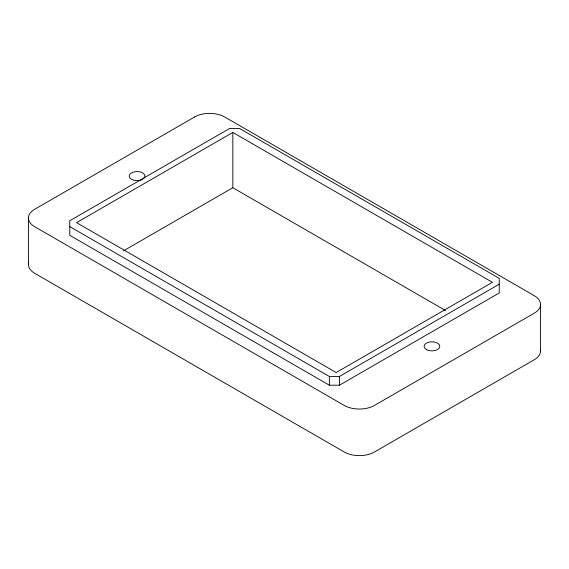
<?xml version="1.0" encoding="UTF-8"?>
<svg xmlns="http://www.w3.org/2000/svg" width="569" height="569" viewBox="0 0 569 569"><rect width="100%" height="100%" fill="white"/><g stroke="black" fill="none" stroke-linecap="round" stroke-linejoin="round"><path stroke-width="0.85" d="M232.828 132.428L76.552 222.65L336.172 372.539L492.448 282.316L232.828 132.428L232.828 187.727L445.591 310.567M123.516 250.844L232.828 187.727M69.752 226.583L329.366 376.472L339.451 376.472L499.248 284.208M339.451 385.199L499.248 292.943L499.248 278.39L239.634 128.502L229.549 128.502L69.752 220.758L69.752 235.31L329.366 385.199L339.451 385.199L339.451 376.472M540.55 304.436L540.55 351.002M329.366 376.472L329.366 385.199M28.45 217.998L28.45 264.564M28.635 262.949A21.387 12.347 0 0 0 34.716 273.298L344.238 451.999A21.387 12.347 0 0 0 374.48 451.999L534.284 359.736A21.387 12.347 0 0 0 540.365 349.394M140.301 180.202A7.845 4.531 0 0 1 129.248 176.575A7.845 4.531 0 0 1 138.701 171.66A7.845 4.531 0 0 1 143.808 178.382M142.549 179.313A7.845 4.531 0 0 1 140.913 180.024M194.52 117.001L34.716 209.264A21.387 12.347 0 0 0 34.716 226.725L344.238 405.427A21.387 12.347 0 0 0 374.48 405.427L534.284 313.17A21.387 12.347 0 0 0 534.284 295.702L224.762 117.001A21.387 12.347 0 0 0 194.52 117.001M426.686 349.7A7.845 4.531 0 0 0 439.617 347.303A7.845 4.531 0 0 0 429.552 342.033A7.845 4.531 0 0 0 426.686 349.7"/></g></svg>
